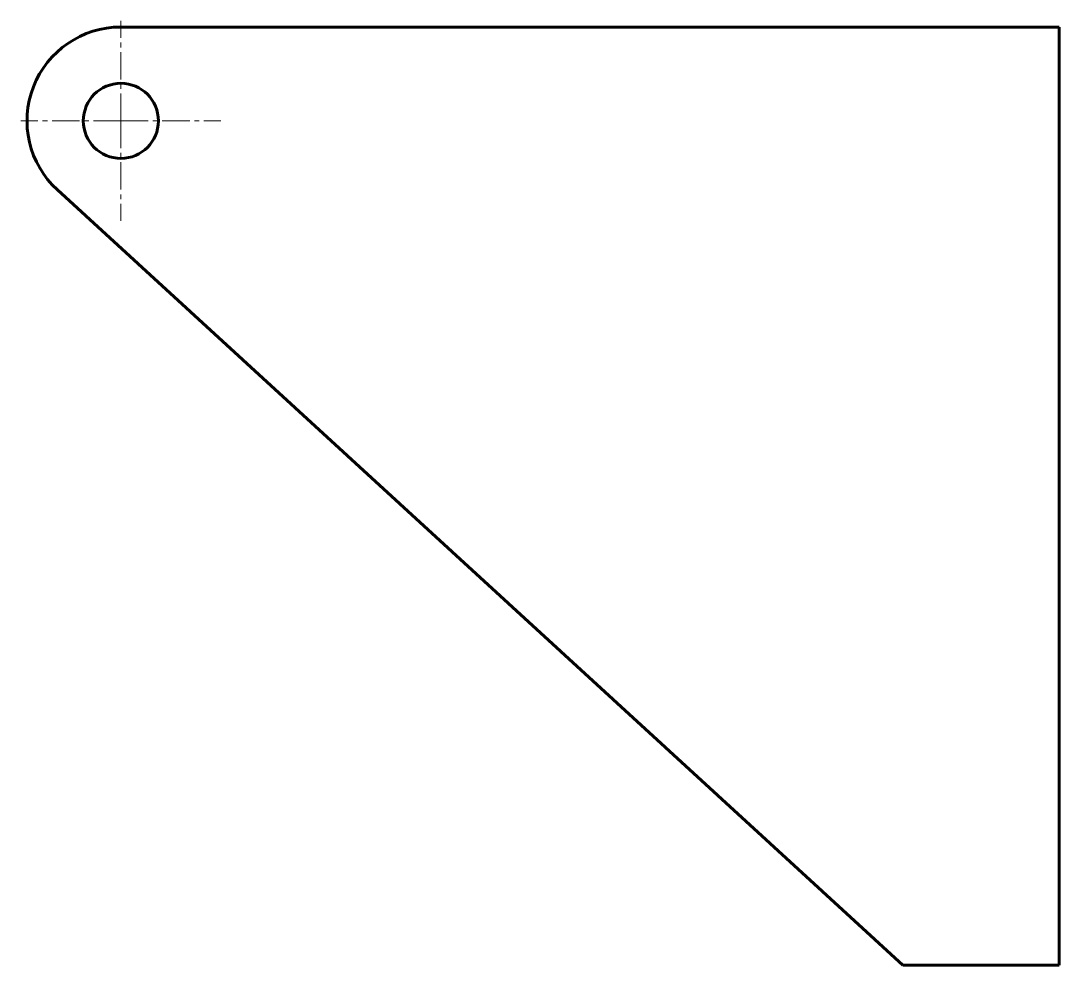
# Model space of a CAD drawing. Header units: millimetres. Extents: x -276 to 56, y 53 to 355.
import ezdxf

# ---------------------------------------------------------------- set-up
doc = ezdxf.new("R2010")
doc.units = ezdxf.units.MM
doc.linetypes.add('K5LT_AXLED', pattern=[13.25, 8.75, -1.5, 1.5, -1.5])
doc.linetypes.add('K5LT_BASIC', pattern=[0])

# ---------------------------------------------------------------- blocks, each defined once
blk = doc.blocks.new('U0')
at = {"color": 30, "linetype": 'K5LT_AXLED', "lineweight": 18, "true_color": 0xff8000}
for q in [(-243.52, 355.23), (-275.52, 323.23), (-211.52, 323.23), (-243.52, 291.23)]:
    blk.add_line((-243.52, 323.23), q, dxfattribs=at)

msp = doc.modelspace()

# ---------------------------------------------------------------- linework, layer by layer
at = {"color": 5, "linetype": 'K5LT_BASIC', "lineweight": 60, "true_color": 0x0000ff}
for p, q in [((56.48, 353.23), (-243.52, 353.23)), ((56.48, 53.23), (56.48, 353.23)), ((6.48, 53.23), (-263.8, 301.12)), ((56.48, 53.23), (6.48, 53.23))]:
    msp.add_line(p, q, dxfattribs=at)
msp.add_circle((-243.52, 323.23), 12, dxfattribs=at)
msp.add_arc((-243.52, 323.23), 30, 90, 227.4739, dxfattribs=at)

# ---------------------------------------------------------------- block references
msp.add_blockref('U0', (0, 0))

doc.saveas('drawing.dxf')
